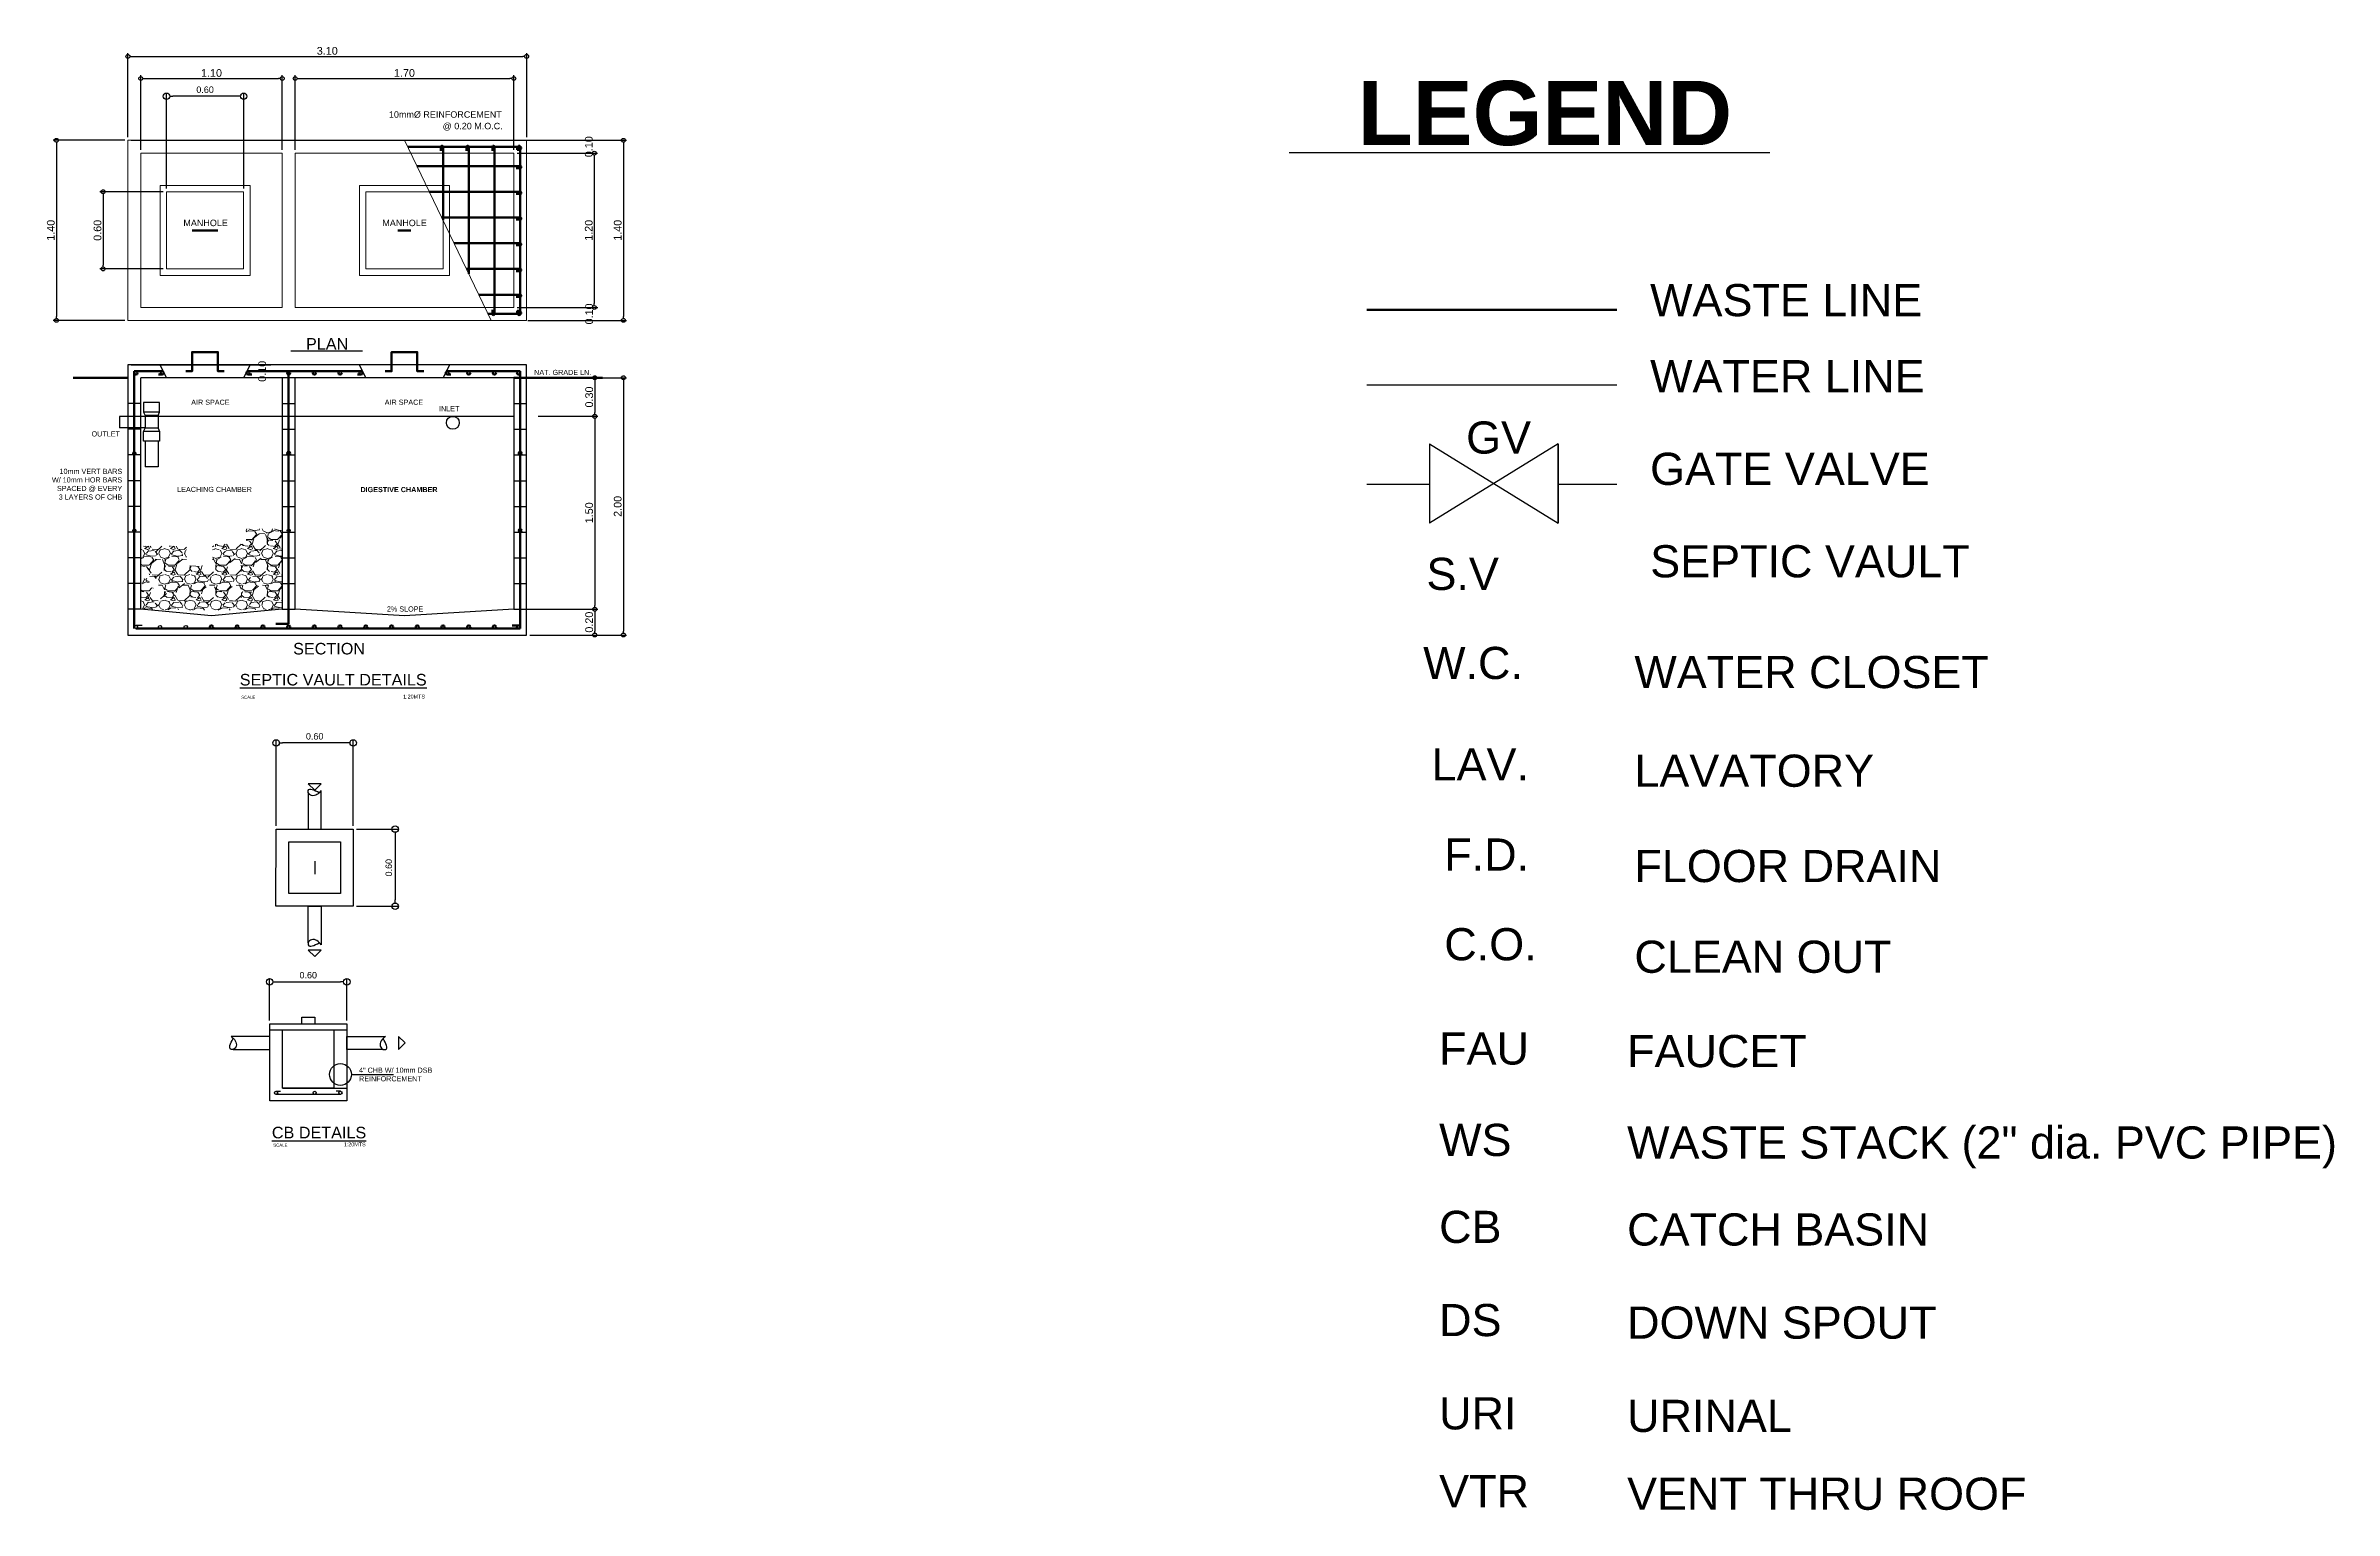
# Model space of a CAD drawing. Header units: metres. Extents: x -460 to 31334, y -1777 to 24987.
# Drawn here: x 355.92 to 373.71, y -946.25 to -934.87 of the extents above; entities that cross this region are included whole.
import ezdxf

# ---------------------------------------------------------------- set-up
doc = ezdxf.new("R2010")
doc.units = ezdxf.units.M
doc.header["$MEASUREMENT"] = 0
doc.linetypes.add('ACAD_ISO04W100', pattern=[30, 24, -3, 0, -3])
doc.linetypes.add('HIDDEN', pattern=[0.375, 0.25, -0.125])
doc.layers.get('Defpoints').update_dxf_attribs({"color": 2})
doc.layers.add('SEWERLIN', color=7, linetype='Continuous', lineweight=50, true_color=0xe77904)
doc.styles.add('SAM', font='arial.ttf', dxfattribs={"height": 0.15})
doc.styles.get("Standard").update_dxf_attribs({"font": 'arial.ttf'})
doc.dimstyles.new('JANG20', dxfattribs={"dimtxt": 0.05, "dimasz": 0.05, "dimexe": 0.025, "dimexo": 0.025, "dimgap": 0.025, "dimtad": 1, "dimzin": 1, "dimdsep": 46, "dimtxsty": 'Standard', "dimblk": 'DOTBLANK', "dimcen": 0.025, "dimclrd": 8, "dimclre": 8, "dimazin": 0, "dimtfac": 1, "dimtix": 1, "dimtmove": 0, "dimatfit": 3, "dimldrblk": 'CLOSEDBLANK', "dimfxl": 1, "dimlwd": -1, "dimlwe": -1, "dimarcsym": 0})
doc.dimstyles.new('JT- 20', dxfattribs={"dimtxt": 0.06, "dimasz": 0.03, "dimexe": 0.025, "dimexo": 0.025, "dimgap": 0.0125, "dimtad": 1, "dimzin": 0, "dimdsep": 46, "dimtxsty": 'Standard', "dimblk": 'DOTBLANK', "dimcen": 0.1, "dimclrd": 8, "dimclre": 8, "dimclrt": 7, "dimadec": 0, "dimazin": 0, "dimtfac": 1, "dimtix": 1, "dimtofl": 0, "dimtmove": 0, "dimatfit": 3, "dimldrblk": 'CLOSEDBLANK', "dimfxl": 1, "dimtolj": 1, "dimtzin": 0, "dimlwd": -1, "dimlwe": -1, "dimarcsym": 0})

# ---------------------------------------------------------------- blocks, each defined once
blk = doc.blocks.new('_DotBlank')
at = {"color": 0, "linetype": 'ByBlock', "lineweight": -2}
blk.add_line((-0.5, 0), (-1, 0), dxfattribs=at)
blk.add_circle((0, 0), 0.5, dxfattribs=at)
blk = doc.blocks.new('*D968')
at = {"color": 8, "transparency": 16777216}
for p, q in [((358.335, -940.957), (358.661, -940.957)), ((358.636, -941.007), (358.636, -941.507)), ((358.334, -941.557), (358.661, -941.557))]:
    blk.add_line(p, q, dxfattribs=at)
at = {"layer": 'Defpoints', "color": 0, "transparency": 16777216}
for p in [(358.31, -940.957), (358.309, -941.557), (358.636, -941.557)]:
    blk.add_point(p, dxfattribs=at)
at = {"color": 8, "transparency": 16777216, "xscale": 0.05, "yscale": 0.05, "zscale": 0.05}
for p, rotation in [((358.636, -940.957), 90), ((358.636, -941.557), 270)]:
    blk.add_blockref('_DotBlank', p, dxfattribs=dict(at, rotation=rotation))
at = {"color": 0, "transparency": 16777216, "insert": (358.586, -941.257), "char_height": 0.05, "attachment_point": 5, "rotation": 90}
blk.add_mtext('0.60', dxfattribs=at)
blk = doc.blocks.new('_ClosedBlank')
at = {"color": 0, "linetype": 'ByBlock', "lineweight": -2}
for p, q in [((-1, 0.17), (0, 0)), ((-1, 0.17), (-1, -0.17)), ((0, 0), (-1, -0.17))]:
    blk.add_line(p, q, dxfattribs=at)
blk = doc.blocks.new('*D969')
at = {"color": 8, "transparency": 16777216}
for p, q in [((357.71, -940.932), (357.71, -940.262)), ((358.26, -940.287), (357.76, -940.287)), ((358.31, -940.932), (358.31, -940.262))]:
    blk.add_line(p, q, dxfattribs=at)
at = {"layer": 'Defpoints', "color": 0, "transparency": 16777216}
for p in [(357.71, -940.287), (357.71, -940.957), (358.31, -940.957)]:
    blk.add_point(p, dxfattribs=at)
at = {"color": 8, "transparency": 16777216, "xscale": 0.05, "yscale": 0.05, "zscale": 0.05, "rotation": 180}
blk.add_blockref('_DotBlank', (357.71, -940.287), dxfattribs=at)
at = {"color": 8, "transparency": 16777216, "xscale": 0.05, "yscale": 0.05, "zscale": 0.05}
blk.add_blockref('_DotBlank', (358.31, -940.287), dxfattribs=at)
at = {"color": 0, "transparency": 16777216, "insert": (358.01, -940.236), "char_height": 0.05, "attachment_point": 5}
blk.add_mtext('0.60', dxfattribs=at)
blk = doc.blocks.new('*D911')
at = {"color": 8, "transparency": 16777216}
for p, q in [((357.66, -942.445), (357.66, -942.119)), ((357.71, -942.144), (358.21, -942.144)), ((358.26, -942.445), (358.26, -942.119))]:
    blk.add_line(p, q, dxfattribs=at)
at = {"layer": 'Defpoints', "color": 0, "transparency": 16777216}
for p in [(358.26, -942.144), (357.66, -942.47), (358.26, -942.47)]:
    blk.add_point(p, dxfattribs=at)
at = {"color": 8, "transparency": 16777216, "xscale": 0.05, "yscale": 0.05, "zscale": 0.05, "rotation": 180}
blk.add_blockref('_DotBlank', (357.66, -942.144), dxfattribs=at)
at = {"color": 8, "transparency": 16777216, "xscale": 0.05, "yscale": 0.05, "zscale": 0.05}
blk.add_blockref('_DotBlank', (358.26, -942.144), dxfattribs=at)
at = {"color": 0, "transparency": 16777216, "insert": (357.96, -942.093), "char_height": 0.05, "attachment_point": 5}
blk.add_mtext('0.60', dxfattribs=at)
blk = doc.blocks.new('*D912')
at = {"color": 8, "ltscale": 0.05, "transparency": 16777216}
for p, q in [((356.658, -935.677), (356.658, -935.097)), ((356.688, -935.122), (357.728, -935.122)), ((357.758, -935.677), (357.758, -935.097))]:
    blk.add_line(p, q, dxfattribs=at)
at = {"layer": 'Defpoints', "color": 0, "ltscale": 0.05, "transparency": 16777216}
for p in [(357.758, -935.122), (356.658, -935.702), (357.758, -935.702)]:
    blk.add_point(p, dxfattribs=at)
at = {"color": 8, "ltscale": 0.05, "transparency": 16777216, "xscale": 0.03, "yscale": 0.03, "zscale": 0.03, "rotation": 180}
blk.add_blockref('_DotBlank', (356.658, -935.122), dxfattribs=at)
at = {"color": 8, "ltscale": 0.05, "transparency": 16777216, "xscale": 0.03, "yscale": 0.03, "zscale": 0.03}
blk.add_blockref('_DotBlank', (357.758, -935.122), dxfattribs=at)
at = {"color": 7, "ltscale": 0.05, "transparency": 16777216, "insert": (357.208, -935.079), "char_height": 0.06, "attachment_point": 5}
blk.add_mtext('\\A1;1.10', dxfattribs=at)
blk = doc.blocks.new('*D913')
at = {"color": 8, "ltscale": 0.05, "transparency": 16777216}
for p, q in [((357.858, -935.677), (357.858, -935.097)), ((357.888, -935.122), (359.528, -935.122)), ((359.558, -935.677), (359.558, -935.097))]:
    blk.add_line(p, q, dxfattribs=at)
at = {"layer": 'Defpoints', "color": 0, "ltscale": 0.05, "transparency": 16777216}
for p in [(359.558, -935.122), (357.858, -935.702), (359.558, -935.702)]:
    blk.add_point(p, dxfattribs=at)
at = {"color": 8, "ltscale": 0.05, "transparency": 16777216, "xscale": 0.03, "yscale": 0.03, "zscale": 0.03, "rotation": 180}
blk.add_blockref('_DotBlank', (357.858, -935.122), dxfattribs=at)
at = {"color": 8, "ltscale": 0.05, "transparency": 16777216, "xscale": 0.03, "yscale": 0.03, "zscale": 0.03}
blk.add_blockref('_DotBlank', (359.558, -935.122), dxfattribs=at)
at = {"color": 7, "ltscale": 0.05, "transparency": 16777216, "insert": (358.708, -935.079), "char_height": 0.06, "attachment_point": 5}
blk.add_mtext('\\A1;1.70', dxfattribs=at)
blk = doc.blocks.new('*D914')
at = {"color": 8, "ltscale": 0.05, "transparency": 16777216}
for p, q in [((356.558, -935.577), (356.558, -934.925)), ((356.588, -934.95), (359.628, -934.95)), ((359.658, -935.577), (359.658, -934.925))]:
    blk.add_line(p, q, dxfattribs=at)
at = {"layer": 'Defpoints', "color": 0, "ltscale": 0.05, "transparency": 16777216}
for p in [(359.658, -934.95), (356.558, -935.602), (359.658, -935.602)]:
    blk.add_point(p, dxfattribs=at)
at = {"color": 8, "ltscale": 0.05, "transparency": 16777216, "xscale": 0.03, "yscale": 0.03, "zscale": 0.03, "rotation": 180}
blk.add_blockref('_DotBlank', (356.558, -934.95), dxfattribs=at)
at = {"color": 8, "ltscale": 0.05, "transparency": 16777216, "xscale": 0.03, "yscale": 0.03, "zscale": 0.03}
blk.add_blockref('_DotBlank', (359.658, -934.95), dxfattribs=at)
at = {"color": 7, "ltscale": 0.05, "transparency": 16777216, "insert": (358.108, -934.907), "char_height": 0.06, "attachment_point": 5}
blk.add_mtext('\\A1;3.10', dxfattribs=at)
blk = doc.blocks.new('*D915')
at = {"color": 8, "ltscale": 0.025, "transparency": 16777216}
for p, q in [((356.533, -935.602), (355.977, -935.602)), ((356.002, -935.632), (356.002, -936.972)), ((356.533, -937.002), (355.977, -937.002))]:
    blk.add_line(p, q, dxfattribs=at)
at = {"layer": 'Defpoints', "color": 0, "ltscale": 0.025, "transparency": 16777216}
for p in [(356.558, -935.602), (356.002, -937.002), (356.558, -937.002)]:
    blk.add_point(p, dxfattribs=at)
at = {"color": 8, "ltscale": 0.025, "transparency": 16777216, "xscale": 0.03, "yscale": 0.03, "zscale": 0.03}
for p, rotation in [((356.002, -935.602), 90), ((356.002, -937.002), 270)]:
    blk.add_blockref('_DotBlank', p, dxfattribs=dict(at, rotation=rotation))
at = {"color": 7, "ltscale": 0.025, "transparency": 16777216, "insert": (355.959, -936.302), "char_height": 0.06, "attachment_point": 5, "rotation": 90}
blk.add_mtext('\\A1;1.40', dxfattribs=at)
blk = doc.blocks.new('*D970')
at = {"color": 8, "ltscale": 0.025, "transparency": 16777216}
blk.add_line((356.583, -935.602), (360.209, -935.602), dxfattribs=at)
at = {"layer": 'Defpoints', "color": 0, "ltscale": 0.025, "transparency": 16777216}
for p in [(356.558, -935.602), (360.184, -935.702), (360.184, -935.702)]:
    blk.add_point(p, dxfattribs=at)
at = {"color": 7, "ltscale": 0.025, "transparency": 16777216, "insert": (360.141, -935.652), "char_height": 0.06, "attachment_point": 5, "rotation": 90}
blk.add_mtext('\\A1;0.10', dxfattribs=at)
blk = doc.blocks.new('*D916')
at = {"color": 8, "ltscale": 0.025, "transparency": 16777216}
for p, q in [((359.668, -937.002), (360.212, -937.002)), ((359.683, -936.902), (360.212, -936.902))]:
    blk.add_line(p, q, dxfattribs=at)
at = {"layer": 'Defpoints', "color": 0, "ltscale": 0.025, "transparency": 16777216}
for p in [(359.643, -937.002), (359.658, -936.902), (360.187, -937.002)]:
    blk.add_point(p, dxfattribs=at)
at = {"color": 7, "ltscale": 0.025, "transparency": 16777216, "insert": (360.144, -936.952), "char_height": 0.06, "attachment_point": 5, "rotation": 90}
blk.add_mtext('\\A1;0.10', dxfattribs=at)
blk = doc.blocks.new('*D971')
at = {"color": 8, "ltscale": 0.025, "transparency": 16777216}
for p, q in [((356.833, -936.002), (356.34, -936.002)), ((356.365, -936.032), (356.365, -936.572)), ((356.833, -936.602), (356.34, -936.602))]:
    blk.add_line(p, q, dxfattribs=at)
at = {"layer": 'Defpoints', "color": 0, "ltscale": 0.025, "transparency": 16777216}
for p in [(356.858, -936.002), (356.365, -936.602), (356.858, -936.602)]:
    blk.add_point(p, dxfattribs=at)
at = {"color": 8, "ltscale": 0.025, "transparency": 16777216, "xscale": 0.03, "yscale": 0.03, "zscale": 0.03}
for p, rotation in [((356.365, -936.002), 90), ((356.365, -936.602), 270)]:
    blk.add_blockref('_DotBlank', p, dxfattribs=dict(at, rotation=rotation))
at = {"color": 7, "ltscale": 0.025, "transparency": 16777216, "insert": (356.322, -936.302), "char_height": 0.06, "attachment_point": 5, "rotation": 90}
blk.add_mtext('\\A1;0.60', dxfattribs=at)
blk = doc.blocks.new('*D917')
at = {"color": 8, "ltscale": 0.025, "transparency": 16777216}
for p, q in [((356.858, -935.977), (356.858, -935.235)), ((357.408, -935.26), (356.908, -935.26)), ((357.458, -935.977), (357.458, -935.235))]:
    blk.add_line(p, q, dxfattribs=at)
at = {"layer": 'Defpoints', "color": 0, "ltscale": 0.025, "transparency": 16777216}
for p in [(356.858, -935.26), (356.858, -936.002), (357.458, -936.002)]:
    blk.add_point(p, dxfattribs=at)
at = {"color": 8, "ltscale": 0.025, "transparency": 16777216, "xscale": 0.05, "yscale": 0.05, "zscale": 0.05, "rotation": 180}
blk.add_blockref('_DotBlank', (356.858, -935.26), dxfattribs=at)
at = {"color": 8, "ltscale": 0.025, "transparency": 16777216, "xscale": 0.05, "yscale": 0.05, "zscale": 0.05}
blk.add_blockref('_DotBlank', (357.458, -935.26), dxfattribs=at)
at = {"color": 0, "ltscale": 0.025, "transparency": 16777216, "insert": (357.158, -935.209), "char_height": 0.05, "attachment_point": 5}
blk.add_mtext('0.60', dxfattribs=at)
blk = doc.blocks.new('*D918')
at = {"color": 8, "ltscale": 0.025, "transparency": 16777216}
for p, q in [((359.633, -937.448), (360.212, -937.448)), ((360.187, -937.478), (360.187, -937.718)), ((359.748, -937.748), (360.212, -937.748))]:
    blk.add_line(p, q, dxfattribs=at)
at = {"layer": 'Defpoints', "color": 0, "ltscale": 0.025, "transparency": 16777216}
for p in [(359.608, -937.448), (359.723, -937.748), (360.187, -937.748)]:
    blk.add_point(p, dxfattribs=at)
at = {"color": 8, "ltscale": 0.025, "transparency": 16777216, "xscale": 0.03, "yscale": 0.03, "zscale": 0.03}
for p, rotation in [((360.187, -937.448), 90), ((360.187, -937.748), 270)]:
    blk.add_blockref('_DotBlank', p, dxfattribs=dict(at, rotation=rotation))
at = {"color": 7, "ltscale": 0.025, "transparency": 16777216, "insert": (360.144, -937.598), "char_height": 0.06, "attachment_point": 5, "rotation": 90}
blk.add_mtext('\\A1;0.30', dxfattribs=at)
blk = doc.blocks.new('*D919')
at = {"color": 8, "ltscale": 0.025, "transparency": 16777216}
for p, q in [((359.748, -937.748), (360.212, -937.748)), ((360.187, -937.778), (360.187, -939.218)), ((359.658, -939.248), (360.212, -939.248))]:
    blk.add_line(p, q, dxfattribs=at)
at = {"layer": 'Defpoints', "color": 0, "ltscale": 0.025, "transparency": 16777216}
for p in [(359.723, -937.748), (359.633, -939.248), (360.187, -939.248)]:
    blk.add_point(p, dxfattribs=at)
at = {"color": 8, "ltscale": 0.025, "transparency": 16777216, "xscale": 0.03, "yscale": 0.03, "zscale": 0.03}
for p, rotation in [((360.187, -937.748), 90), ((360.187, -939.248), 270)]:
    blk.add_blockref('_DotBlank', p, dxfattribs=dict(at, rotation=rotation))
at = {"color": 7, "ltscale": 0.025, "transparency": 16777216, "insert": (360.144, -938.498), "char_height": 0.06, "attachment_point": 5, "rotation": 90}
blk.add_mtext('\\A1;1.50', dxfattribs=at)
blk = doc.blocks.new('*D972')
at = {"color": 8, "ltscale": 0.025, "transparency": 16777216}
for p, q in [((356.583, -937.348), (357.67, -937.348)), ((359.633, -937.448), (357.62, -937.448))]:
    blk.add_line(p, q, dxfattribs=at)
at = {"layer": 'Defpoints', "color": 0, "ltscale": 0.025, "transparency": 16777216}
for p in [(356.558, -937.348), (357.645, -937.448), (359.658, -937.448)]:
    blk.add_point(p, dxfattribs=at)
at = {"color": 7, "ltscale": 0.025, "transparency": 16777216, "insert": (357.602, -937.398), "char_height": 0.06, "attachment_point": 5, "rotation": 90}
blk.add_mtext('\\A1;0.10', dxfattribs=at)
blk = doc.blocks.new('*D920')
at = {"color": 8, "ltscale": 0.025, "transparency": 16777216}
for p, q in [((359.683, -939.248), (360.212, -939.248)), ((360.187, -939.278), (360.187, -939.418)), ((359.683, -939.448), (360.212, -939.448))]:
    blk.add_line(p, q, dxfattribs=at)
at = {"layer": 'Defpoints', "color": 0, "ltscale": 0.025, "transparency": 16777216}
for p in [(359.658, -939.248), (359.658, -939.448), (360.187, -939.448)]:
    blk.add_point(p, dxfattribs=at)
at = {"color": 8, "ltscale": 0.025, "transparency": 16777216, "xscale": 0.03, "yscale": 0.03, "zscale": 0.03}
for p, rotation in [((360.187, -939.248), 90), ((360.187, -939.448), 270)]:
    blk.add_blockref('_DotBlank', p, dxfattribs=dict(at, rotation=rotation))
at = {"color": 7, "ltscale": 0.025, "transparency": 16777216, "insert": (360.144, -939.348), "char_height": 0.06, "attachment_point": 5, "rotation": 90}
blk.add_mtext('\\A1;0.20', dxfattribs=at)
blk = doc.blocks.new('*D921')
at = {"color": 8, "ltscale": 0.025, "transparency": 16777216}
for p, q in [((360.212, -937.448), (360.435, -937.448)), ((360.41, -937.478), (360.41, -939.418)), ((360.212, -939.448), (360.435, -939.448))]:
    blk.add_line(p, q, dxfattribs=at)
at = {"layer": 'Defpoints', "color": 0, "ltscale": 0.025, "transparency": 16777216}
for p in [(360.187, -937.448), (360.187, -939.448), (360.41, -939.448)]:
    blk.add_point(p, dxfattribs=at)
at = {"color": 8, "ltscale": 0.025, "transparency": 16777216, "xscale": 0.03, "yscale": 0.03, "zscale": 0.03}
for p, rotation in [((360.41, -937.448), 90), ((360.41, -939.448), 270)]:
    blk.add_blockref('_DotBlank', p, dxfattribs=dict(at, rotation=rotation))
at = {"color": 7, "ltscale": 0.025, "transparency": 16777216, "insert": (360.366, -938.448), "char_height": 0.06, "attachment_point": 5, "rotation": 90}
blk.add_mtext('\\A1;2.00', dxfattribs=at)
blk = doc.blocks.new('p2')
at = {"color": 7, "lineweight": 25, "ltscale": 0.05}
for p, q in [((121.981, 86.643), (122.106, 86.643)), ((121.981, 86.493), (122.106, 86.493)), ((121.993, 86.618), (121.993, 86.518)), ((121.993, 86.618), (122.093, 86.618)), ((121.993, 86.518), (122.093, 86.518)), ((122.093, 86.618), (122.093, 86.518)), ((122.093, 86.611), (122.293, 86.611)), ((122.093, 86.606), (122.093, 86.518)), ((122.093, 86.523), (122.293, 86.523)), ((122.293, 86.611), (122.293, 86.523)), ((121.993, 86.418), (121.993, 86.218)), ((122.093, 86.418), (122.093, 86.218)), ((121.993, 86.218), (122.093, 86.218))]:
    blk.add_line(p, q, dxfattribs=at)
for points in [[(121.993, 86.618), (121.981, 86.643), (121.981, 86.718), (122.106, 86.718), (122.106, 86.643), (122.093, 86.618)], [(121.993, 86.518), (121.981, 86.493), (121.981, 86.418), (122.106, 86.418), (122.106, 86.493), (122.093, 86.518)]]:
    blk.add_lwpolyline(points, dxfattribs=at)
blk = doc.blocks.new('*D922')
at = {"color": 8, "ltscale": 0.025, "transparency": 16777216}
for p, q in [((359.583, -935.702), (360.209, -935.702)), ((360.184, -935.732), (360.184, -936.872)), ((359.583, -936.902), (360.209, -936.902))]:
    blk.add_line(p, q, dxfattribs=at)
at = {"layer": 'Defpoints', "color": 0, "ltscale": 0.025, "transparency": 16777216}
for p in [(359.558, -935.702), (359.558, -936.902), (360.184, -936.902)]:
    blk.add_point(p, dxfattribs=at)
at = {"color": 8, "ltscale": 0.025, "transparency": 16777216, "xscale": 0.03, "yscale": 0.03, "zscale": 0.03}
for p, rotation in [((360.184, -935.702), 90), ((360.184, -936.902), 270)]:
    blk.add_blockref('_DotBlank', p, dxfattribs=dict(at, rotation=rotation))
at = {"color": 7, "ltscale": 0.025, "transparency": 16777216, "insert": (360.141, -936.302), "char_height": 0.06, "attachment_point": 5, "rotation": 90}
blk.add_mtext('\\A1;1.20', dxfattribs=at)
blk = doc.blocks.new('*D923')
at = {"color": 8, "ltscale": 0.025, "transparency": 16777216}
for p, q in [((359.683, -935.602), (360.435, -935.602)), ((360.41, -935.632), (360.41, -936.972)), ((359.683, -937.002), (360.435, -937.002))]:
    blk.add_line(p, q, dxfattribs=at)
at = {"layer": 'Defpoints', "color": 0, "ltscale": 0.025, "transparency": 16777216}
for p in [(359.658, -935.602), (359.658, -937.002), (360.41, -937.002)]:
    blk.add_point(p, dxfattribs=at)
at = {"color": 8, "ltscale": 0.025, "transparency": 16777216, "xscale": 0.03, "yscale": 0.03, "zscale": 0.03}
for p, rotation in [((360.41, -935.602), 90), ((360.41, -937.002), 270)]:
    blk.add_blockref('_DotBlank', p, dxfattribs=dict(at, rotation=rotation))
at = {"color": 7, "ltscale": 0.025, "transparency": 16777216, "insert": (360.366, -936.302), "char_height": 0.06, "attachment_point": 5, "rotation": 90}
blk.add_mtext('\\A1;1.40', dxfattribs=at)

msp = doc.modelspace()

# ---------------------------------------------------------------- hatches: boundary and pattern name
at = {"lineweight": 9, "transparency": 33554687}
h = msp.add_hatch(dxfattribs=at)
h.set_pattern_fill('GRAVEL', color=1, scale=0.2, angle=180, style=0)
h.set_pattern_definition([(48.0128, (378.097022, -975.616573), (1.5999996464, 1.8000002683), [0.0269072, -2.6638176]), (4.9697, (378.115022, -975.596573), (-2.4000002103, -0.1999982614), [0.0461736, -4.571185]), (312.5104, (378.161022, -975.592573), (-1.9999981437, 2.2000017348), [0.0325576, -3.2232064]), (87.2737, (378.239022, -975.542573), (-0.1999992035, -4.000000059), [0.0420476, -4.1627116]), (112.8337, (378.241022, -975.500573), (1.000001981, -2.3999992824), [0.041231, -4.0818746]), (177.2737, (378.225022, -975.462573), (4.000000059, -0.1999992035), [0.0420476, -4.1627116]), (217.6942, (378.183022, -975.460573), (2.6000014691, 1.999998081), [0.0556058, -5.5049698]), (252.2553, (378.139022, -975.494573), (-1.4000021525, -4.3999992462), [0.0524976, -5.1972642]), (301.4296, (378.123022, -975.544573), (1.6000016468, -2.5999990073), [0.04219, -4.1768146]), (355.2364, (378.145022, -975.580573), (-2.200000189, 0.1999983065), [0.0481664, -2.3601526]), (42.3974, (378.1930224, -975.584573), (2.4000014702, 2.1999984164), [0.0622896, -6.166675]), (318.8141, (378.041022, -975.540573), (1.400000589, -1.199999463), [0.0212602, -2.1047688]), (351.4692, (378.057022, -975.554573), (-2.599999657, 0.400001582), [0.0404474, -4.0043022]), (45, (378.09702, -975.56057), (5e-17, 0.20000006), [0.0282842, -0.2545584]), (23.1986, (378.111022, -975.584573), (-0.999999946, -0.400000265), [0.0152316, -1.507923]), (111.8014, (378.125022, -975.578573), (0.199999982, -0.600000055), [0.0215406, -1.0554924]), (210.9638, (378.117022, -975.558573), (-0.599999604, -0.400000497), [0.0349858, -1.1312046]), (341.5651, (378.08702, -975.57657), (-0.40000009, 0.19999968), [0.0252982, -0.6071574]), (196.3895, (378.241022, -975.578573), (-2.0000004397, -0.599998542), [0.03544, -3.508569]), (250.3462, (378.207022, -975.588573), (0.7999990495, 2.200000427), [0.0297322, -2.9434816]), (113.1986, (378.087022, -975.616573), (0.400000265, -0.999999946), [0.030463, -1.4926916]), (163.6105, (378.075022, -975.588573), (2.0000004397, -0.599998542), [0.03544, -3.508569]), (159.444, (378.241022, -975.454573), (1.000000369, -0.399999199), [0.034176, -1.6746248]), (114.7751, (378.209022, -975.442573), (0.999998438, -2.2000006844), [0.0286356, -2.8349286]), (246.8014, (378.085022, -975.416573), (-0.400000265, -0.999999946), [0.030463, -1.4926916]), (197.354, (378.073022, -975.444573), (2.6000004038, 0.7999989005), [0.0335262, -3.3190848]), (249.444, (378.183022, -975.416573), (0.399999199, 1.000000369), [0.017088, -1.6917128]), (281.3099, (378.097022, -975.416573), (0.199999526, -0.80000015), [0.010198, -1.0096058]), (345.9638, (378.09902, -975.426573), (-0.60000011, 0.19999961), [0.041231, -0.78339]), (6.009, (378.139022, -975.436573), (-1.9999999502, -0.1999998635), [0.03821, -3.7827846]), (123.6901, (378.11702, -975.540573), (0.20000027, -0.39999991), [0.0288444, -0.6922658]), (173.1572, (378.101022, -975.516573), (-3.3999998731, 0.4000015996), [0.0503588, -4.9855126]), (240.9454, (378.051022, -975.510573), (0.800000005, 1.400000077), [0.0205912, -2.0385348]), (270, (378.04102, -975.52857), (0.2, -0.2), [0.012, -0.188]), (300.2564, (378.143022, -975.442573), (-0.7999989774, 1.400000491), [0.0277848, -2.750704]), (228.0128, (378.157022, -975.466573), (-1.5999996464, -1.8000002683), [0.0538144, -2.6369104]), (180, (378.12102, -975.50657), (-0.2, -0.2), [0.052, -0.148]), (145.3048, (378.069022, -975.506573), (1.9999988518, -1.400001722), [0.0316228, -3.1306548]), (74.0546, (378.043022, -975.488573), (0.199999978, 0.800000025), [0.0291204, -1.4269016]), (27.646, (378.051022, -975.460573), (3.7999991614, 2.0000015426), [0.047413, -4.6938948]), (355.4261, (378.093022, -975.438573), (2.6000001117, -0.1999989602), [0.0501598, -4.9658148])])
h.paths.add_polyline_path([(356.6576, -938.75636), (357.01458, -938.75636), (357.01458, -938.90724), (357.21598, -938.90724), (357.21598, -938.74254), (357.47688, -938.74254), (357.47688, -938.62359), (357.7576, -938.62359), (357.7576, -939.24822), (357.19584, -939.25684), (356.6576, -939.24822), (356.6576, -938.94148), (356.72462, -938.94148), (356.72462, -939.08169), (356.79488, -939.08169), (356.79488, -939.00789), (356.6576, -939.00789)])

# ---------------------------------------------------------------- linework, layer by layer
at = {"color": 7, "lineweight": 50, "ltscale": 0.025, "transparency": 33554687}
for p, q in [((359.6076, -935.65244), (358.73333, -935.65244)), ((359.0076, -936.22405), (359.0076, -935.65244)), ((359.2076, -936.64086), (359.2076, -935.65244)), ((359.4076, -936.95352), (359.4076, -935.65244)), ((359.6076, -936.95244), (359.6076, -935.65244)), ((359.35711, -936.95244), (359.6076, -936.95244)), ((356.5576, -937.44822), (356.13335, -937.44822)), ((356.6076, -939.39822), (356.6076, -937.39822)), ((358.3701, -937.39822), (357.4826, -937.39822)), ((357.8076, -939.36207), (357.8076, -937.39822)), ((359.6076, -937.39822), (359.0326, -937.39822)), ((359.6076, -939.39822), (359.6076, -937.39822)), ((359.6576, -937.44822), (360.2468, -937.44822)), ((356.6201, -939.39822), (359.6076, -939.39822))]:
    msp.add_line(p, q, dxfattribs=at)
at = {"color": 1, "lineweight": 30, "ltscale": 0.025, "transparency": 33554687}
for p, q in [((359.6576, -937.34822), (356.5576, -937.34822)), ((356.5576, -937.34822), (356.5576, -939.44822)), ((359.6576, -939.44822), (359.6576, -937.34822)), ((359.5576, -937.44822), (356.6576, -937.44822)), ((356.6576, -939.24822), (356.6576, -937.44822)), ((357.7576, -937.44822), (357.7576, -939.24822)), ((357.8576, -939.24822), (357.8576, -937.44822)), ((359.5576, -937.44822), (359.5576, -939.24822)), ((357.2076, -939.29822), (356.6576, -939.24822)), ((357.7576, -939.24822), (357.2076, -939.29822)), ((358.7076, -939.29822), (357.8576, -939.24822)), ((359.5576, -939.24822), (358.7076, -939.29822)), ((356.5576, -939.44822), (359.6576, -939.44822))]:
    msp.add_line(p, q, dxfattribs=at)
at = {"color": 7, "linetype": 'ACAD_ISO04W100', "ltscale": 0.5, "transparency": 33554687}
msp.add_line((366.18961, -937.50219), (368.13327, -937.50219), dxfattribs=at)
at = {"color": 8, "ltscale": 0.025, "transparency": 33554687}
msp.add_line((359.5576, -937.74822), (356.6576, -937.74822), dxfattribs=at)
at = {"color": 1, "transparency": 33554687}
for p, q in [((366.67679, -937.96295), (366.67679, -938.57957)), ((366.67679, -937.96295), (367.67679, -938.57957)), ((367.67679, -937.96295), (366.67679, -938.57957)), ((367.67679, -937.96295), (367.67679, -938.57957)), ((367.67679, -938.57957), (367.67679, -937.96295)), ((366.18961, -938.27646), (366.67498, -938.27646)), ((367.67679, -938.27646), (368.13327, -938.27646))]:
    msp.add_line(p, q, dxfattribs=at)
at = {"color": 7, "lineweight": 20, "transparency": 33554687}
msp.add_lwpolyline([(358.70934, -935.60244), (356.5576, -935.60244), (356.5576, -937.00244), (359.3811, -937.00244)], dxfattribs=at)
at = {"color": 1, "linetype": 'HIDDEN', "lineweight": 13, "ltscale": 10, "transparency": 33554687}
for points in [[(357.7576, -935.70244), (356.6576, -935.70244), (356.6576, -936.90244), (357.7576, -936.90244)], [(357.4576, -936.00244), (356.8576, -936.00244), (356.8576, -936.60244), (357.4576, -936.60244)], [(359.0076, -936.00244), (358.4076, -936.00244), (358.4076, -936.60244), (359.0076, -936.60244)]]:
    msp.add_lwpolyline(points, close=True, dxfattribs=at)
msp.add_lwpolyline([(358.85329, -935.70244), (357.8576, -935.70244), (357.8576, -936.90244), (359.33312, -936.90244)], dxfattribs=at)
at = {"color": 1, "lineweight": 9, "ltscale": 0.025, "transparency": 33554687}
msp.add_lwpolyline([(358.70934, -935.60244), (359.3811, -937.00244)], dxfattribs=at)
at = {"color": 1, "lineweight": 9, "transparency": 33554687}
for points in [[(359.3811, -937.00244), (359.6576, -937.00244), (359.6576, -935.60244), (358.70934, -935.60244)], [(358.85329, -935.70244), (359.5576, -935.70244), (359.5576, -936.90244), (359.33312, -936.90244)]]:
    msp.add_lwpolyline(points, dxfattribs=at)
at = {"color": 7, "lineweight": 50, "ltscale": 0.025, "transparency": 33554687}
for points in [[(359.0076, -935.65341, 1.06897382), (358.99148, -935.65341), (358.99148, -935.66591), (358.99148, -935.68498)], [(359.2076, -935.65341, 1.06897382), (359.19148, -935.65341), (359.19148, -935.66591), (359.19148, -935.68498)], [(359.4076, -935.65341, 1.06897382), (359.39148, -935.65341), (359.39148, -935.66591), (359.39148, -935.68498)], [(359.6076, -935.65341, -1.06897382), (359.6076, -935.66954), (359.5951, -935.66954), (359.57604, -935.66954)], [(359.6076, -935.65341, 1.06897382), (359.59148, -935.65341), (359.59148, -935.66591), (359.59148, -935.68498)], [(359.6076, -935.80244, -1.06897382), (359.6076, -935.81857), (359.5951, -935.81857), (359.57604, -935.81857)], [(359.6076, -936.00244, -1.06897382), (359.6076, -936.01857), (359.5951, -936.01857), (359.57604, -936.01857)], [(359.6076, -936.20244, -1.06897382), (359.6076, -936.21857), (359.5951, -936.21857), (359.57604, -936.21857)], [(359.6076, -936.40244, -1.06897382), (359.6076, -936.41857), (359.5951, -936.41857), (359.57604, -936.41857)], [(359.6076, -936.60244, -1.06897382), (359.6076, -936.61857), (359.5951, -936.61857), (359.57604, -936.61857)], [(359.6076, -936.80244, -1.06897382), (359.6076, -936.81857), (359.5951, -936.81857), (359.57604, -936.81857)], [(359.4076, -936.95244, -1.06897382), (359.39148, -936.95244), (359.39148, -936.93994), (359.39148, -936.92088)], [(359.6076, -936.95244, 1.06897382), (359.6076, -936.93632), (359.5951, -936.93632), (359.57604, -936.93632)], [(359.6076, -936.95244, -1.06897382), (359.59148, -936.95244), (359.59148, -936.93994), (359.59148, -936.92088)]]:
    msp.add_lwpolyline(points, format="xyb", dxfattribs=at)
at = {"color": 1, "transparency": 33554687}
for points in [[(365.58521, -935.69647), (369.32157, -935.69647)], [(358.38301, -937.24024), (357.82444, -937.24024)], [(357.96029, -940.67306), (357.96029, -940.95656), (358.06029, -940.95656), (358.06029, -940.65656), (358.06029, -940.65656)], [(357.96029, -941.84006), (357.96029, -941.55656), (358.06029, -941.55656), (358.06029, -941.85656), (358.06029, -941.85656)], [(357.37665, -942.66962), (357.66015, -942.66962), (357.66015, -942.56962), (357.36015, -942.56962), (357.36015, -942.56962)], [(358.54365, -942.66962), (358.26015, -942.66962), (358.26015, -942.56962), (358.56015, -942.56962), (358.56015, -942.56962)]]:
    msp.add_lwpolyline(points, dxfattribs=at)
at = {"color": 7, "lineweight": 50, "ltscale": 0.025, "transparency": 33554687}
for points in [[(359.6076, -935.80244), (358.80531, -935.80244)], [(359.6076, -936.00244), (358.90127, -936.00244)], [(359.6076, -936.20244), (358.99724, -936.20244)], [(357.1576, -936.30244), (357.0576, -936.30244)], [(357.1576, -936.30244), (357.2576, -936.30244)], [(358.7576, -936.30244), (358.6576, -936.30244)], [(359.6076, -936.40244), (359.0932, -936.40244)], [(359.6076, -936.60244), (359.18917, -936.60244)], [(359.6076, -936.80244), (359.28513, -936.80244)], [(357.1576, -937.24822), (357.1576, -937.24822), (357.0576, -937.24822), (357.0576, -937.39822), (357.0076, -937.39822)], [(357.1576, -937.24822), (357.1576, -937.24822), (357.2576, -937.24822), (357.2576, -937.39822), (357.3076, -937.39822)], [(358.7076, -937.24822), (358.7076, -937.24822), (358.6076, -937.24822), (358.6076, -937.39822), (358.5576, -937.39822)], [(358.7076, -937.24822), (358.7076, -937.24822), (358.8076, -937.24822), (358.8076, -937.39822), (358.8576, -937.39822)], [(356.8245, -937.39822), (356.6076, -937.39822)], [(356.79627, -937.42322), (356.8245, -937.42322)], [(357.49197, -937.42322), (357.52019, -937.42322)], [(358.34188, -937.42322), (358.3701, -937.42322)], [(359.04133, -937.42322), (359.06956, -937.42322)], [(359.5576, -937.44822), (359.6576, -937.44822)], [(357.8076, -939.36207), (357.7076, -939.36207)], [(357.7576, -939.39822), (357.8576, -939.39822)], [(359.5951, -939.37322), (359.5451, -939.37322)]]:
    msp.add_lwpolyline(points, dxfattribs=at)
at = {"color": 8, "linetype": 'HIDDEN', "lineweight": 13, "ltscale": 8, "transparency": 33554687}
for points in [[(357.5076, -935.95244), (356.8076, -935.95244), (356.8076, -936.65244), (357.5076, -936.65244)], [(359.0576, -935.95244), (358.3576, -935.95244), (358.3576, -936.65244), (359.0576, -936.65244)]]:
    msp.add_lwpolyline(points, close=True, dxfattribs=at)
at = {"color": 1, "lineweight": 30, "ltscale": 0.025, "transparency": 33554687}
for points in [[(356.8576, -937.44822), (356.8076, -937.34822)], [(357.5076, -937.34822), (357.4576, -937.44822)], [(358.4076, -937.44822), (358.3576, -937.34822)], [(359.0576, -937.34822), (359.0076, -937.44822)]]:
    msp.add_lwpolyline(points, dxfattribs=at)
at = {"lineweight": 25, "transparency": 33554687}
for points in [[(356.6576, -937.64822), (356.5576, -937.64822)], [(357.7576, -937.64822), (357.8576, -937.64822)], [(359.5576, -937.64822), (359.6576, -937.64822)], [(356.6576, -937.84822), (356.5576, -937.84822)], [(357.7576, -937.84822), (357.8576, -937.84822)], [(359.5576, -937.84822), (359.6576, -937.84822)], [(356.6576, -938.04822), (356.5576, -938.04822)], [(357.7576, -938.04822), (357.8576, -938.04822)], [(359.5576, -938.04822), (359.6576, -938.04822)], [(356.6576, -938.24822), (356.5576, -938.24822)], [(357.7576, -938.24822), (357.8576, -938.24822)], [(359.5576, -938.24822), (359.6576, -938.24822)], [(356.6576, -938.44822), (356.5576, -938.44822)], [(357.7576, -938.44822), (357.8576, -938.44822)], [(359.5576, -938.44822), (359.6576, -938.44822)], [(356.6576, -938.64822), (356.5576, -938.64822)], [(357.7576, -938.64822), (357.8576, -938.64822)], [(359.5576, -938.64822), (359.6576, -938.64822)], [(356.6576, -938.84822), (356.5576, -938.84822)], [(357.7576, -938.84822), (357.8576, -938.84822)], [(359.5576, -938.84822), (359.6576, -938.84822)], [(356.6576, -939.04822), (356.5576, -939.04822)], [(357.7576, -939.04822), (357.8576, -939.04822)], [(359.5576, -939.04822), (359.6576, -939.04822)], [(356.6576, -939.24822), (356.5576, -939.24822)], [(357.7576, -939.24822), (357.8576, -939.24822)], [(359.5576, -939.24822), (359.6576, -939.24822)]]:
    msp.add_lwpolyline(points, dxfattribs=at)
at = {"color": 7, "lineweight": 25, "ltscale": 0.025, "transparency": 33554687}
for points in [[(356.6701, -939.37322), (356.6201, -939.37322)], [(357.71015, -942.99462), (357.7439, -942.99462)], [(358.21015, -942.99462), (358.17641, -942.99462)]]:
    msp.add_lwpolyline(points, dxfattribs=at)
at = {"transparency": 33554687}
for points in [[(357.96029, -940.60492), (358.01029, -940.65492), (358.06029, -940.60492), (357.96029, -940.60492)], [(358.01029, -941.20656), (358.01029, -941.30656)], [(357.96029, -941.89762), (358.01029, -941.94762), (358.06029, -941.89762), (357.96029, -941.89762)], [(357.91015, -942.46962), (357.91015, -942.41962), (358.01015, -942.41962), (358.01015, -942.46962)], [(358.66281, -942.66962), (358.71281, -942.61962), (358.66281, -942.56962), (358.66281, -942.66962)], [(357.76015, -942.96962), (358.26015, -942.96962)]]:
    msp.add_lwpolyline(points, dxfattribs=at)
for points in [[(358.30928, -941.55656), (357.70928, -941.55656), (357.71029, -940.95656), (358.31029, -940.95656)], [(358.26015, -942.46962), (358.26015, -943.06962), (357.66015, -943.06962), (357.66015, -942.46962)], [(357.66015, -942.51962), (357.66015, -942.46962), (358.26015, -942.46962), (358.26015, -942.51962)]]:
    msp.add_lwpolyline(points, close=True, dxfattribs=at)
at = {"color": 1, "linetype": 'HIDDEN', "ltscale": 10, "transparency": 33554687}
msp.add_lwpolyline([(358.20978, -941.45656), (357.80978, -941.45656), (357.81029, -941.05656), (358.21029, -941.05656)], close=True, dxfattribs=at)
msp.add_lwpolyline([(358.16015, -942.51962), (358.16015, -942.96962), (357.76015, -942.96962), (357.76015, -942.51962)], dxfattribs=at)
at = {"color": 8, "transparency": 33554687}
msp.add_lwpolyline([(358.29505, -942.86413), (358.62312, -942.86413)], dxfattribs=at)
at = {"color": 6, "linetype": 'Continuous', "transparency": 33554687}
msp.add_lwpolyline([(358.21015, -943.01962), (358.21015, -943.01962), (357.71015, -943.01962)], dxfattribs=at)
at = {"color": 7, "lineweight": 50, "ltscale": 0.025, "transparency": 33554687}
for centre in [(356.6201, -937.41072), (356.8245, -937.41072), (357.49197, -937.41072), (357.8076, -937.41072), (358.0076, -937.41072), (358.2076, -937.41072), (358.3701, -937.41072), (359.04133, -937.41072), (359.2076, -937.41072), (359.4076, -937.41072), (359.5951, -937.41072), (357.8076, -938.03572), (359.6076, -938.03572), (359.6076, -938.63572), (357.2076, -939.38572), (357.4076, -939.38572), (357.6076, -939.38572), (357.8076, -939.38572), (358.0076, -939.38572), (358.2076, -939.38572), (358.4076, -939.38572), (358.6076, -939.38572), (358.8076, -939.38572), (359.0076, -939.38572), (359.2076, -939.38572), (359.4076, -939.38572), (359.5951, -939.38572)]:
    msp.add_circle(centre, 0.0125, dxfattribs=at)
at = {"transparency": 33554687}
msp.add_circle((359.08388, -937.79822), 0.05, dxfattribs=at)
at = {"color": 7, "lineweight": 25, "ltscale": 0.025, "transparency": 33554687}
for centre in [(356.6076, -938.03572), (356.6076, -938.63572), (357.8076, -938.63572), (356.6201, -939.38572), (356.8076, -939.38572), (356.8076, -939.38572), (357.0076, -939.38572), (357.71015, -943.00712), (358.01015, -943.00712), (358.21015, -943.00712)]:
    msp.add_circle(centre, 0.0125, dxfattribs=at)
at = {"color": 8, "transparency": 33554687}
msp.add_circle((358.21015, -942.86413), 0.0849, dxfattribs=at)
at = {"color": 1, "transparency": 33554687}
for points in [[(358.06029, -940.65656), (358.02734, -940.68919), (357.98617, -940.69636), (357.96029, -940.67306), (357.96029, -940.65656), (358.04524, -940.67306)], [(358.06029, -941.85656), (358.02734, -941.82393), (357.98617, -941.81676), (357.96029, -941.84006), (357.96029, -941.85656), (358.04524, -941.84006)], [(357.36015, -942.56962), (357.39278, -942.60257), (357.39995, -942.64374), (357.37665, -942.66962), (357.36015, -942.66962), (357.37665, -942.58467)], [(358.56015, -942.56962), (358.52752, -942.60257), (358.52035, -942.64374), (358.54365, -942.66962), (358.56015, -942.66962), (358.54365, -942.58467)]]:
    msp.add_spline(points, degree=3, dxfattribs=at)
at = {"layer": 'SEWERLIN', "linetype": 'ByBlock', "transparency": 33554687}
msp.add_line((366.18961, -936.91978), (368.13327, -936.91978), dxfattribs=at)

# ---------------------------------------------------------------- block references
at = {"transparency": 33554687, "xscale": -1}
msp.add_blockref('p2', (478.78522, -1024.35919), dxfattribs=at)

# ---------------------------------------------------------------- texts
at = {"ltscale": 0.05, "transparency": 33554687, "style": 'SAM'}
for s, height, p in [('10mm%%C REINFORCEMENT', 0.05, (358.58734, -935.42682)), ('@ 0.20 M.O.C. ', 0.05, (359.00504, -935.51637)), ('MANHOLE', 0.05, (356.98959, -936.26954)), ('MANHOLE', 0.05, (358.53603, -936.26954)), ('NAT. GRADE LN.', 0.04, (359.71629, -937.42666)), ('AIR SPACE', 0.04, (357.05023, -937.65855)), ('AIR SPACE', 0.04, (358.55483, -937.65855)), ('INLET', 0.04, (358.9767, -937.70827)), ('OUTLET', 0.04, (356.27565, -937.90454)), ('2% SLOPE', 0.04, (358.57161, -939.26558))]:
    msp.add_text(s, height=height, dxfattribs=at).set_placement(p)
at = {"color": 5, "transparency": 33554687, "insert": (366.1187, -935.13996), "char_height": 0.5, "width": 38.5375377, "attachment_point": 1}
msp.add_mtext('{\\fArial|b1|i0|c0|p34;\\C0;LEGEND}', dxfattribs=at)
at = {"color": 30, "transparency": 33554687, "char_height": 0.25, "width": 8.6250087, "attachment_point": 1}
for s, insert in [('{\\C0;WASTE LINE}', (368.39147, -936.7195)), ('{\\C0;WATER LINE}', (368.39147, -937.3108)), ('{\\C0;GV}', (366.96129, -937.78779)), ('{\\C0;GATE VALVE}', (368.39147, -938.03125)), ('{\\C0;SEPTIC VAULT}', (368.39234, -938.74988)), ('{\\fArial|b0|i0|c0|p34;\\C0;WATER CLOSET}', (368.26935, -939.61103)), ('{\\fArial|b0|i0|c0|p34;\\C0;LAVATORY}', (368.26935, -940.3779)), ('{\\fArial|b0|i0|c0|p34;\\C0;FLOOR DRAIN}', (368.26935, -941.11885)), ('{\\fArial|b0|i0|c0|p34;\\C0;CLEAN OUT}', (368.26935, -941.82405)), ('{\\C0;FAUCET}', (368.21284, -942.55732)), ('{\\C0;WASTE STACK (2" dia. PVC PIPE)}', (368.21284, -943.26805)), ('{\\C0;CATCH BASIN}', (368.21284, -943.94414)), ('{\\C0;DOWN SPOUT}', (368.21284, -944.66852)), ('{\\C0;URINAL}', (368.21284, -945.39349)), ('{\\C0;VENT THRU ROOF}', (368.21284, -945.99841))]:
    msp.add_mtext(s, dxfattribs=dict(at, insert=insert))
at = {"color": 3, "transparency": 33554687, "attachment_point": 1}
for s, insert, char_height, width in [('{\\C7;PLAN}', (357.94261, -937.13998, -3.14845), 0.09, 0.3729809), ('{\\C7;SECTION}', (357.84262, -939.50926, -3.14845), 0.09, 0.3729809), ('{\\L\\C7;SEPTIC VAULT DETAILS}', (357.42766, -939.75038, -3.14845), 0.09, 1.6632981), ('{\\H0.8x;\\C7;SCALE}', (357.43861, -939.92001, -3.14845), 0.03, 0.9865855), ('{\\C7;1:20MTS}', (358.69756, -939.91161, 0.58845), 0.03, 0.9865855), ('{\\L\\C7;CB DETAILS}', (357.67737, -943.27109, -3.14845), 0.09, 1.6632981), ('{\\H0.8x;\\C7;SCALE}', (357.68832, -943.40132, -3.14845), 0.03, 0.9865855), ('{\\C7;1:20MTS}', (358.23627, -943.39292, 0.58845), 0.03, 0.9865855)]:
    msp.add_mtext(s, dxfattribs=dict(at, insert=insert, char_height=char_height, width=width))
at = {"ltscale": 0.05, "transparency": 33554687, "char_height": 0.04, "width": 0.8620445, "style": 'SAM'}
for s, insert, attachment_point in [('10mm VERT BARS \\PW/ 10mm HOR BARS\\PSPACED @ EVERY \\P3 LAYERS OF CHB', (356.51384, -938.15552), 3), ('4" CHB W/ 10mm DSB REINFORCEMENT', (358.35512, -942.81096), 1)]:
    msp.add_mtext(s, dxfattribs=dict(at, insert=insert, attachment_point=attachment_point))
at = {"ltscale": 0.05, "transparency": 33554687, "char_height": 0.04, "width": 0.8620445, "attachment_point": 3}
for s, insert in [('LEACHING CHAMBER', (357.52175, -938.29632)), ('{\\fArial Rounded MT Bold|b0|i0|c0|p34;DIGESTIVE CHAMBER}', (358.96498, -938.29745))]:
    msp.add_mtext(s, dxfattribs=dict(at, insert=insert))
at = {"color": 0, "transparency": 33554687, "char_height": 0.25, "width": 7.995479, "attachment_point": 1}
for s, insert in [('S.V', (366.65282, -938.84773)), ('W.C.', (366.62711, -939.54038)), ('LAV.', (366.69275, -940.32865)), ('F.D.', (366.79149, -941.02955)), ('C.O.', (366.79149, -941.72666)), ('FAU', (366.75138, -942.53737)), ('WS', (366.75138, -943.2481)), ('CB', (366.75138, -943.92419)), ('DS', (366.75138, -944.64858)), ('URI', (366.75138, -945.37355)), ('VTR', (366.75138, -945.97847))]:
    msp.add_mtext(s, dxfattribs=dict(at, insert=insert))

# ---------------------------------------------------------------- dimensions: what is measured, and where the dimension line sits
at = {"ltscale": 0.05, "transparency": 33554687}
for base, p1, p2, picture, middle in [((359.6576, -934.94983), (356.5576, -935.60244), (359.6576, -935.60244), '*D914', (358.1076, -934.90668)), ((357.7576, -935.12218), (356.6576, -935.70244), (357.7576, -935.70244), '*D912', (357.2076, -935.07905)), ((359.5576, -935.12218), (357.8576, -935.70244), (359.5576, -935.70244), '*D913', (358.7076, -935.07905))]:
    dim = msp.add_linear_dim(base=base, p1=p1, p2=p2, dimstyle='JT- 20', dxfattribs=at)
    dim.commit()
    dim.dimension.update_dxf_attribs({"geometry": picture, "text_midpoint": middle})
at = {"ltscale": 0.025, "transparency": 33554687}
for base, p1, p2, angle, dimstyle, picture, middle in [((356.8576, -935.25986), (357.4576, -936.00244), (356.8576, -936.00244), 180, 'JANG20', '*D917', (357.1576, -935.20933)), ((356.00206, -937.00244), (356.5576, -935.60244), (356.5576, -937.00244), 90, 'JT- 20', '*D915', (355.95893, -936.30244)), ((360.40962, -937.00244), (359.6576, -935.60244), (359.6576, -937.00244), 90, 'JT- 20', '*D923', (360.36649, -936.30244)), ((356.36535, -936.60244), (356.8576, -936.00244), (356.8576, -936.60244), 90, 'JT- 20', '*D971', (356.32221, -936.30244))]:
    dim = msp.add_linear_dim(base=base, p1=p1, p2=p2, angle=angle, dimstyle=dimstyle, dxfattribs=at)
    dim.commit()
    dim.dimension.update_dxf_attribs({"geometry": picture, "text_midpoint": middle})
at = {"color": 0, "ltscale": 0.025, "transparency": 33554687}
for base, p1, p2, picture, middle in [((360.18405, -935.70244), (356.5576, -935.60244), (360.18405, -935.70244), '*D970', (360.14091, -935.65244)), ((360.18405, -936.90244), (359.5576, -935.70244), (359.5576, -936.90244), '*D922', (360.14091, -936.30244)), ((360.18726, -937.00244), (359.6576, -936.90244), (359.64252, -937.00244), '*D916', (360.14413, -936.95244)), ((357.64465, -937.44822), (356.5576, -937.34822), (359.6576, -937.44822), '*D972', (357.60151, -937.39822)), ((360.18726, -937.74822), (359.6076, -937.44822), (359.72338, -937.74822), '*D918', (360.14411, -937.59822)), ((360.40962, -939.44822), (360.18726, -937.44822), (360.18726, -939.44822), '*D921', (360.36649, -938.44822)), ((360.18726, -939.24822), (359.72338, -937.74822), (359.6326, -939.24822), '*D919', (360.14413, -938.49822)), ((360.18726, -939.44822), (359.6576, -939.24822), (359.6576, -939.44822), '*D920', (360.14413, -939.34822))]:
    dim = msp.add_linear_dim(base=base, p1=p1, p2=p2, angle=90, dimstyle='JT- 20', dxfattribs=at)
    dim.commit()
    dim.dimension.update_dxf_attribs({"geometry": picture, "text_midpoint": middle})
at = {"transparency": 33554687}
for base, p1, p2, picture, middle in [((357.71029, -940.28687), (358.31029, -940.95656), (357.71029, -940.95656), '*D969', (358.01029, -940.23634)), ((358.26015, -942.14373), (357.66015, -942.46962), (358.26015, -942.46962), '*D911', (357.96015, -942.0932))]:
    dim = msp.add_linear_dim(base=base, p1=p1, p2=p2, dimstyle='JANG20', dxfattribs=at)
    dim.commit()
    dim.dimension.update_dxf_attribs({"geometry": picture, "text_midpoint": middle})
dim = msp.add_linear_dim(base=(358.63618, -941.55656), p1=(358.31029, -940.95656), p2=(358.30928, -941.55656), angle=270, dimstyle='JANG20', dxfattribs=at)
dim.commit()
dim.dimension.update_dxf_attribs({"geometry": '*D968', "text_midpoint": (358.58565, -941.25656)})

doc.saveas('drawing.dxf')
